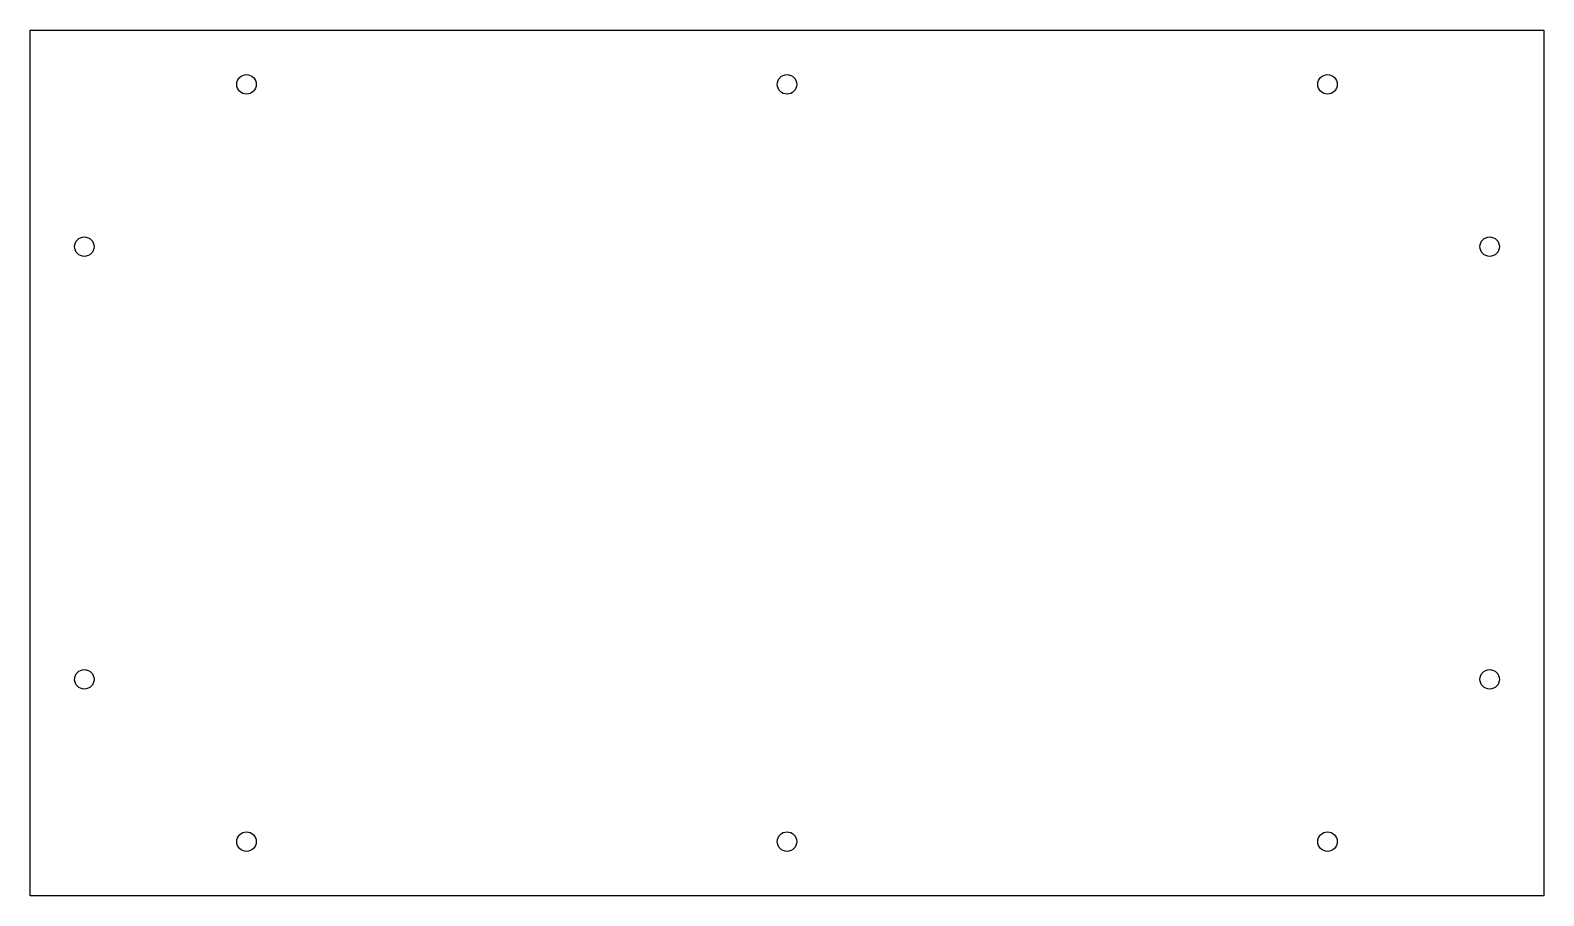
# Model space of a CAD drawing. Header units: millimetres. Extents: x -350 to 350, y -200 to 200.
import ezdxf

# ---------------------------------------------------------------- set-up
doc = ezdxf.new("R2010")
doc.units = ezdxf.units.MM

msp = doc.modelspace()

# ---------------------------------------------------------------- linework, layer by layer
at = {"color": 7, "linetype": 'Continuous', "lineweight": 25}
for p, q in [((-350, 200), (350, 200)), ((-350, -200), (-350, 200)), ((350, 200), (350, -200)), ((350, -200), (-350, -200))]:
    msp.add_line(p, q, dxfattribs=at)
for centre in [(-250, 175), (0, 175), (250, 175), (-325, 100), (325, 100), (-325, -100), (325, -100), (-250, -175), (0, -175), (250, -175)]:
    msp.add_circle(centre, 4.5, dxfattribs=at)

doc.saveas('drawing.dxf')
